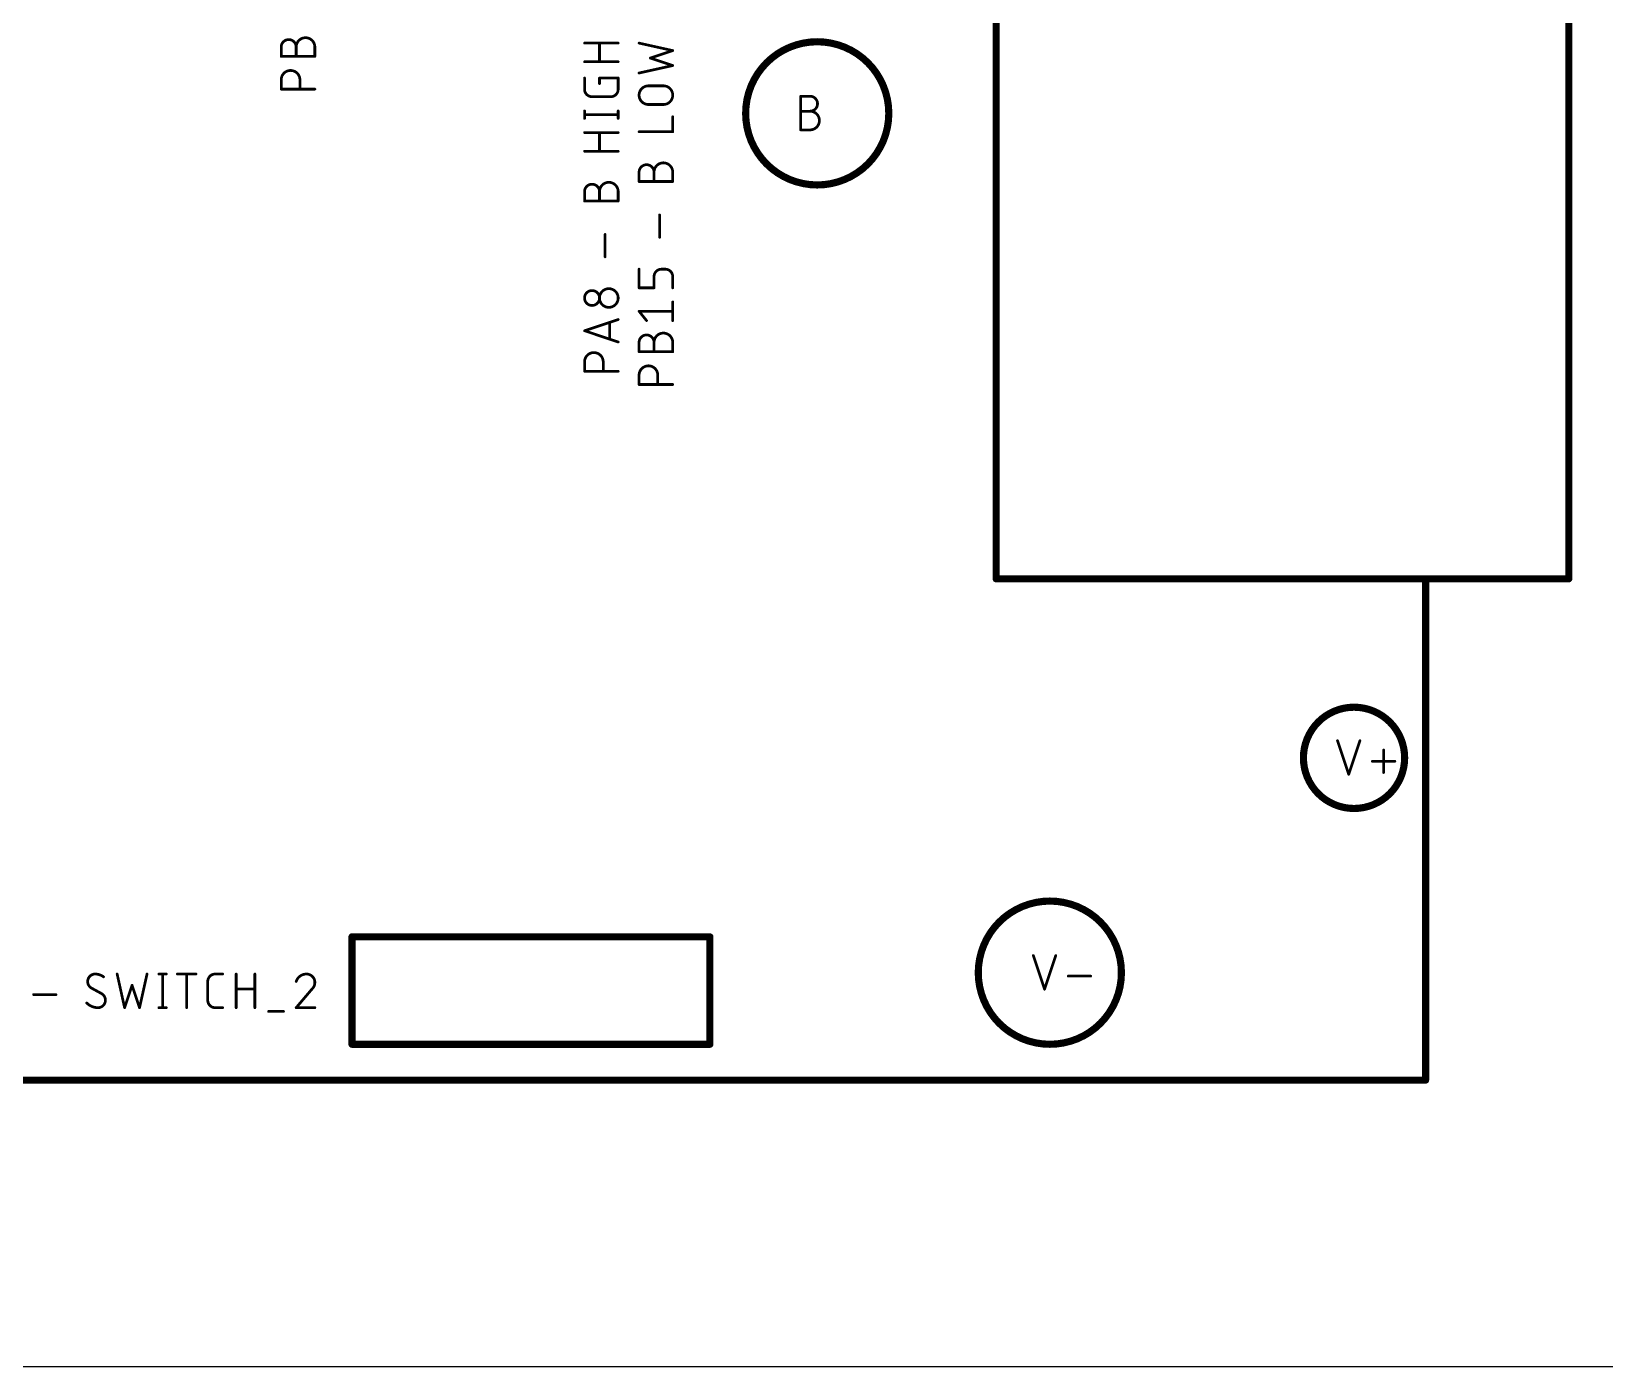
# Model space of a CAD drawing. Extents: x -18 to 127, y -8 to 112.
# Drawn here: x 10.04 to 54, y -8 to 29.29 of the extents above; entities that cross this region are included whole.
import ezdxf

# ---------------------------------------------------------------- set-up
doc = ezdxf.new("R2010")
doc.units = 0
doc.layers.add('20', color=31, linetype='CONTINUOUS')
doc.layers.add('21', color=253, linetype='CONTINUOUS')

msp = doc.modelspace()

# ---------------------------------------------------------------- linework, layer by layer
at = {"layer": '20'}
msp.add_line((-18, -8), (127, -8), dxfattribs=at)
at = {"layer": '21'}
for points, const_width in [([(37, 14), (37, 90)], 0.2), ([(53, 90), (53, 14)], 0.2), ([(17.0221, 28.5903), (17.0221, 28.8513)], 0.0762), ([(17.9619, 28.5903), (17.0221, 28.5903)], 0.0762), ([(17.4398, 28.5903), (17.4398, 28.8513)], 0.0762), ([(17.9619, 28.8513), (17.9619, 28.5903)], 0.0762), ([(25.4981, 28.9619), (26.4379, 28.9619)], 0.0762), ([(25.9158, 28.4398), (25.9158, 28.9619)], 0.0762), ([(27.9619, 28.7531), (27.0221, 28.9619)], 0.0762), ([(27.3354, 28.5442), (27.9619, 28.7531)], 0.0762), ([(27.9619, 28.3354), (27.3354, 28.5442)], 0.0762), ([(26.4379, 28.4398), (25.4981, 28.4398)], 0.0762), ([(27.0221, 28.1265), (27.9619, 28.3354)], 0.0762), ([(17.0221, 27.6759), (17.0221, 27.9369)], 0.0762), ([(17.9619, 27.6759), (17.0221, 27.6759)], 0.0762), ([(17.5442, 27.9369), (17.5442, 27.6759)], 0.0762), ([(25.4981, 27.6733), (25.4981, 27.9865)], 0.0762), ([(25.9158, 27.8299), (25.9158, 27.9865)], 0.0762), ([(25.9158, 27.9865), (26.4379, 27.9865)], 0.0762), ([(26.4379, 27.9865), (26.4379, 27.6733)], 0.0762), ([(27.2832, 27.769), (27.7008, 27.769)], 0.0762), ([(26.2291, 27.4644), (25.7069, 27.4644)], 0.0762), ([(27.7008, 27.2468), (27.2832, 27.2468)], 0.0762), ([(31.5381, 26.5381), (31.5381, 27.4779)], 0.0762), ([(31.5381, 27.4779), (31.7992, 27.4779)], 0.0762), ([(25.4981, 26.8591), (25.4981, 27.0679)], 0.0762), ([(25.4981, 26.9635), (26.4379, 26.9635)], 0.0762), ([(26.4379, 26.8591), (26.4379, 27.0679)], 0.0762), ([(27.9619, 26.4866), (27.9619, 26.9043)], 0.0762), ([(31.5381, 27.0602), (31.7992, 27.0602)], 0.0762), ([(25.4981, 26.4625), (26.4379, 26.4625)], 0.0762), ([(25.9158, 25.9404), (25.9158, 26.4625)], 0.0762), ([(27.0221, 26.4866), (27.9619, 26.4866)], 0.0762), ([(31.7992, 26.5381), (31.5381, 26.5381)], 0.0762), ([(26.4379, 25.9404), (25.4981, 25.9404)], 0.0762), ([(27.0221, 25.0959), (27.0221, 25.357)], 0.0762), ([(27.9619, 25.0959), (27.0221, 25.0959)], 0.0762), ([(27.4398, 25.0959), (27.4398, 25.357)], 0.0762), ([(27.9619, 25.357), (27.9619, 25.0959)], 0.0762), ([(25.4981, 24.5515), (25.4981, 24.8125)], 0.0762), ([(25.9158, 24.5515), (25.9158, 24.8125)], 0.0762), ([(26.4379, 24.8125), (26.4379, 24.5515)], 0.0762), ([(26.4379, 24.5515), (25.4981, 24.5515)], 0.0762), ([(27.5964, 23.5371), (27.5964, 24.1636)], 0.0762), ([(26.0724, 22.9926), (26.0724, 23.6192)], 0.0762), ([(27.0221, 22.1262), (27.0221, 22.6483)], 0.0762), ([(27.4398, 22.4395), (27.4398, 22.1262)], 0.0762), ([(27.7531, 22.6483), (27.6486, 22.6483)], 0.0762), ([(27.9619, 22.1262), (27.9619, 22.4395)], 0.0762), ([(27.4398, 22.1262), (27.0221, 22.1262)], 0.0762), ([(27.9619, 21.2118), (27.9619, 21.7339)], 0.0762), ([(25.4981, 20.9285), (26.4379, 21.2417)], 0.0762), ([(26.203, 21.1634), (26.203, 20.6935)], 0.0762), ([(27.2309, 21.2118), (27.0221, 21.4729)], 0.0762), ([(27.0221, 21.4729), (27.9619, 21.4729)], 0.0762), ([(26.4379, 20.6152), (25.4981, 20.9285)], 0.0762), ([(27.0221, 20.341), (27.0221, 20.6021)], 0.0762), ([(27.9619, 20.341), (27.0221, 20.341)], 0.0762), ([(27.4398, 20.341), (27.4398, 20.6021)], 0.0762), ([(27.9619, 20.6021), (27.9619, 20.341)], 0.0762), ([(25.4981, 19.7966), (25.4981, 20.0577)], 0.0762), ([(26.4379, 19.7966), (25.4981, 19.7966)], 0.0762), ([(26.0202, 20.0577), (26.0202, 19.7966)], 0.0762), ([(27.0221, 19.4266), (27.0221, 19.6877)], 0.0762), ([(27.9619, 19.4266), (27.0221, 19.4266)], 0.0762), ([(27.5442, 19.6877), (27.5442, 19.4266)], 0.0762), ([(49, 14), (37, 14)], 0.2), ([(53, 14), (49, 14)], 0.2), ([(49, 0), (49, 14)], 0.2), ([(46.5381, 9.4779), (46.8514, 8.5381)], 0.0762), ([(46.8514, 8.5381), (47.1646, 9.4779)], 0.0762), ([(47.8267, 8.5903), (47.8267, 9.2168)], 0.0762), ([(47.5135, 8.9036), (48.14, 8.9036)], 0.0762), ([(19, 4), (29, 4)], 0.2), ([(19, 1), (19, 4)], 0.2), ([(29, 4), (29, 1)], 0.2), ([(38.0381, 3.4779), (38.3514, 2.5381)], 0.0762), ([(38.3514, 2.5381), (38.6646, 3.4779)], 0.0762), ([(12.4369, 2.9619), (12.6457, 2.0221)], 0.0762), ([(12.6457, 2.0221), (12.8545, 2.6486)], 0.0762), ([(12.8545, 2.6486), (13.0634, 2.0221)], 0.0762), ([(13.0634, 2.0221), (13.2722, 2.9619)], 0.0762), ([(13.6036, 2.9619), (13.8124, 2.9619)], 0.0762), ([(13.708, 2.9619), (13.708, 2.0221)], 0.0762), ([(14.1175, 2.9619), (14.6396, 2.9619)], 0.0762), ([(14.3785, 2.0221), (14.3785, 2.9619)], 0.0762), ([(14.9684, 2.2309), (14.9684, 2.7531)], 0.0762), ([(15.1772, 2.9619), (15.386, 2.9619)], 0.0762), ([(15.7634, 2.0221), (15.7634, 2.9619)], 0.0762), ([(16.2855, 2.9619), (16.2855, 2.0221)], 0.0762), ([(39.0135, 2.9036), (39.64, 2.9036)], 0.0762), ([(10.1029, 2.3876), (10.7294, 2.3876)], 0.0762), ([(12.0053, 2.4137), (11.7182, 2.5703)], 0.0762), ([(15.7634, 2.5442), (16.2855, 2.5442)], 0.0762), ([(17.8836, 2.5442), (17.4398, 2.0221)], 0.0762), ([(13.6036, 2.0221), (13.8124, 2.0221)], 0.0762), ([(15.386, 2.0221), (15.1772, 2.0221)], 0.0762), ([(16.669, 1.9177), (17.0867, 1.9177)], 0.0762), ([(17.4398, 2.0221), (17.9619, 2.0221)], 0.0762), ([(29, 1), (19, 1)], 0.2), ([(49, 0), (0, 0)], 0.2)]:
    msp.add_lwpolyline(points, dxfattribs=dict(at, const_width=const_width))
for points, const_width in [([(17.4398, 28.8513, 1), (17.0221, 28.8513)], 0.0762), ([(17.9619, 28.8513, 1), (17.4398, 28.8513)], 0.0762), ([(32, 25, 1), (32, 29, 1), (32, 25)], 0.2), ([(17.0412, 28.8513, 1), (17.0031, 28.8513)], 0.0381), ([(17.0031, 28.8513, 1), (17.0412, 28.8513)], 0.0381), ([(17.0221, 28.6093, 1), (17.0221, 28.5712)], 0.0381), ([(17.0031, 28.5903, 1), (17.0412, 28.5903)], 0.0381), ([(17.4588, 28.8513, 1), (17.4207, 28.8513)], 0.0381), ([(17.4207, 28.8513, 1), (17.4588, 28.8513)], 0.0381), ([(17.4207, 28.8513, 1), (17.4588, 28.8513)], 0.0381), ([(17.4207, 28.5903, 1), (17.4588, 28.5903)], 0.0381), ([(17.9809, 28.8513, 1), (17.9428, 28.8513)], 0.0381), ([(17.9428, 28.8513, 1), (17.9809, 28.8513)], 0.0381), ([(17.9428, 28.5903, 1), (17.9809, 28.5903)], 0.0381), ([(17.9619, 28.5712, 1), (17.9619, 28.6093)], 0.0381), ([(25.4981, 28.9809, 1), (25.4981, 28.9428)], 0.0381), ([(25.9348, 28.9619, 1), (25.8967, 28.9619)], 0.0381), ([(26.4379, 28.9428, 1), (26.4379, 28.9809)], 0.0381), ([(27.0262, 28.9805, 1), (27.018, 28.9433)], 0.0381), ([(27.3414, 28.5623, 1), (27.3293, 28.5261)], 0.0381), ([(27.3293, 28.5623, 1), (27.3414, 28.5261)], 0.0381), ([(27.9679, 28.735, 1), (27.9559, 28.7711)], 0.0381), ([(27.9578, 28.7345, 1), (27.966, 28.7717)], 0.0381), ([(17.5442, 27.9369, 1), (17.0221, 27.9369)], 0.0762), ([(25.4981, 28.4588, 1), (25.4981, 28.4207)], 0.0381), ([(25.8967, 28.4398, 1), (25.9348, 28.4398)], 0.0381), ([(26.4379, 28.4207, 1), (26.4379, 28.4588)], 0.0381), ([(27.018, 28.1451, 1), (27.0262, 28.1079)], 0.0381), ([(27.9559, 28.3173, 1), (27.9679, 28.3534)], 0.0381), ([(27.966, 28.3168, 1), (27.9578, 28.354)], 0.0381), ([(17.0412, 27.9369, 1), (17.0031, 27.9369)], 0.0381), ([(17.0031, 27.9369, 1), (17.0412, 27.9369)], 0.0381), ([(17.0221, 27.6949, 1), (17.0221, 27.6568)], 0.0381), ([(17.0031, 27.6759, 1), (17.0412, 27.6759)], 0.0381), ([(17.5633, 27.9369, 1), (17.5252, 27.9369)], 0.0381), ([(17.5252, 27.9369, 1), (17.5633, 27.9369)], 0.0381), ([(17.5252, 27.6759, 1), (17.5633, 27.6759)], 0.0381), ([(17.9619, 27.6568, 1), (17.9619, 27.6949)], 0.0381), ([(25.5171, 27.6733, 1), (25.479, 27.6733)], 0.0381), ([(25.5172, 27.9865, 1), (25.4791, 27.9865)], 0.0381), ([(25.4981, 27.6733, 0.4142), (25.7069, 27.4644)], 0.0762), ([(25.9348, 27.9865, 1), (25.8967, 27.9865)], 0.0381), ([(25.8967, 27.8299, 1), (25.9348, 27.8299)], 0.0381), ([(25.9158, 28.0056, 1), (25.9158, 27.9675)], 0.0381), ([(26.2291, 27.4644, 0.4142), (26.4379, 27.6733)], 0.0762), ([(26.457, 27.9865, 1), (26.4189, 27.9865)], 0.0381), ([(26.457, 27.6733, 1), (26.4189, 27.6733)], 0.0381), ([(26.4379, 27.9675, 1), (26.4379, 28.0056)], 0.0381), ([(27.2832, 27.7689, 1), (27.2832, 27.2468)], 0.0762), ([(27.2832, 27.788, 1), (27.2832, 27.7499)], 0.0381), ([(27.2832, 27.7499, 1), (27.2832, 27.788)], 0.0381), ([(27.7008, 27.2468, 1), (27.7008, 27.769)], 0.0762), ([(27.7008, 27.788, 1), (27.7008, 27.7499)], 0.0381), ([(27.7008, 27.7499, 1), (27.7008, 27.788)], 0.0381), ([(25.4791, 27.6733, 1), (25.5172, 27.6733)], 0.0381), ([(25.7069, 27.4835, 1), (25.7069, 27.4454)], 0.0381), ([(25.7069, 27.4454, 1), (25.7069, 27.4835)], 0.0381), ([(26.2291, 27.4835, 1), (26.2291, 27.4454)], 0.0381), ([(26.2291, 27.4454, 1), (26.2291, 27.4835)], 0.0381), ([(26.4189, 27.6733, 1), (26.457, 27.6733)], 0.0381), ([(27.2832, 27.2659, 1), (27.2832, 27.2278)], 0.0381), ([(27.2832, 27.2278, 1), (27.2832, 27.2659)], 0.0381), ([(27.7008, 27.2659, 1), (27.7008, 27.2278)], 0.0381), ([(27.7008, 27.2278, 1), (27.7008, 27.2659)], 0.0381), ([(31.5381, 27.497, 1), (31.5381, 27.4589)], 0.0381), ([(31.5572, 27.4779, 1), (31.5191, 27.4779)], 0.0381), ([(31.7992, 27.0602, 1), (31.7992, 27.4779)], 0.0762), ([(31.7992, 27.497, 1), (31.7992, 27.4589)], 0.0381), ([(31.7992, 27.4589, 1), (31.7992, 27.497)], 0.0381), ([(25.5172, 27.0679, 1), (25.4791, 27.0679)], 0.0381), ([(25.4981, 26.9825, 1), (25.4981, 26.9444)], 0.0381), ([(25.4791, 26.8591, 1), (25.5172, 26.8591)], 0.0381), ([(26.457, 27.0679, 1), (26.4189, 27.0679)], 0.0381), ([(26.4189, 26.8591, 1), (26.457, 26.8591)], 0.0381), ([(26.4379, 26.9444, 1), (26.4379, 26.9825)], 0.0381), ([(27.9809, 26.9043, 1), (27.9428, 26.9043)], 0.0381), ([(31.5381, 27.0793, 1), (31.5381, 27.0412)], 0.0381), ([(31.7992, 26.5381, 1), (31.7992, 27.0602)], 0.0762), ([(31.7992, 27.0793, 1), (31.7992, 27.0412)], 0.0381), ([(31.7992, 27.0793, 1), (31.7992, 27.0412)], 0.0381), ([(31.7992, 27.0412, 1), (31.7992, 27.0793)], 0.0381), ([(25.4981, 26.4816, 1), (25.4981, 26.4435)], 0.0381), ([(25.9348, 26.4625, 1), (25.8967, 26.4625)], 0.0381), ([(26.4379, 26.4435, 1), (26.4379, 26.4816)], 0.0381), ([(27.0221, 26.5056, 1), (27.0221, 26.4675)], 0.0381), ([(27.9428, 26.4866, 1), (27.9809, 26.4866)], 0.0381), ([(27.9619, 26.4675, 1), (27.9619, 26.5056)], 0.0381), ([(31.5381, 26.5572, 1), (31.5381, 26.5191)], 0.0381), ([(31.5191, 26.5381, 1), (31.5572, 26.5381)], 0.0381), ([(31.7992, 26.5571, 1), (31.7992, 26.519)], 0.0381), ([(31.7992, 26.5191, 1), (31.7992, 26.5572)], 0.0381), ([(25.4981, 25.9595, 1), (25.4981, 25.9214)], 0.0381), ([(25.8967, 25.9404, 1), (25.9348, 25.9404)], 0.0381), ([(26.4379, 25.9214, 1), (26.4379, 25.9595)], 0.0381), ([(27.4398, 25.357, 1), (27.0221, 25.357)], 0.0762), ([(27.9619, 25.357, 1), (27.4398, 25.357)], 0.0762), ([(25.9158, 24.8125, 1), (25.4981, 24.8125)], 0.0762), ([(26.4379, 24.8125, 1), (25.9158, 24.8125)], 0.0762), ([(27.0412, 25.357, 1), (27.0031, 25.357)], 0.0381), ([(27.0031, 25.357, 1), (27.0412, 25.357)], 0.0381), ([(27.0221, 25.1149, 1), (27.0221, 25.0768)], 0.0381), ([(27.0031, 25.0959, 1), (27.0412, 25.0959)], 0.0381), ([(27.4588, 25.357, 1), (27.4207, 25.357)], 0.0381), ([(27.4207, 25.357, 1), (27.4588, 25.357)], 0.0381), ([(27.4207, 25.357, 1), (27.4588, 25.357)], 0.0381), ([(27.4207, 25.0959, 1), (27.4588, 25.0959)], 0.0381), ([(27.9809, 25.357, 1), (27.9428, 25.357)], 0.0381), ([(27.9428, 25.357, 1), (27.9809, 25.357)], 0.0381), ([(27.9428, 25.0959, 1), (27.9809, 25.0959)], 0.0381), ([(27.9619, 25.0768, 1), (27.9619, 25.1149)], 0.0381), ([(25.5172, 24.8125, 1), (25.4791, 24.8125)], 0.0381), ([(25.4791, 24.8125, 1), (25.5172, 24.8125)], 0.0381), ([(25.9348, 24.8125, 1), (25.8967, 24.8125)], 0.0381), ([(25.8967, 24.8125, 1), (25.9348, 24.8125)], 0.0381), ([(25.8967, 24.8125, 1), (25.9348, 24.8125)], 0.0381), ([(26.4188, 24.8125, 1), (26.4569, 24.8125)], 0.0381), ([(26.457, 24.8125, 1), (26.4189, 24.8125)], 0.0381), ([(25.4981, 24.5705, 1), (25.4981, 24.5324)], 0.0381), ([(25.4791, 24.5515, 1), (25.5172, 24.5515)], 0.0381), ([(25.8967, 24.5515, 1), (25.9348, 24.5515)], 0.0381), ([(26.4189, 24.5515, 1), (26.457, 24.5515)], 0.0381), ([(26.4379, 24.5324, 1), (26.4379, 24.5705)], 0.0381), ([(27.6155, 24.1636, 1), (27.5774, 24.1636)], 0.0381), ([(26.0915, 23.6192, 1), (26.0534, 23.6192)], 0.0381), ([(27.5774, 23.5371, 1), (27.6155, 23.5371)], 0.0381), ([(26.0534, 22.9926, 1), (26.0915, 22.9926)], 0.0381), ([(27.0412, 22.6483, 1), (27.0031, 22.6483)], 0.0381), ([(27.6486, 22.6483, 0.4142), (27.4398, 22.4395)], 0.0762), ([(27.4588, 22.4395, 1), (27.4207, 22.4395)], 0.0381), ([(27.4207, 22.4395, 1), (27.4588, 22.4395)], 0.0381), ([(27.6486, 22.6674, 1), (27.6486, 22.6293)], 0.0381), ([(27.6486, 22.6293, 1), (27.6486, 22.6674)], 0.0381), ([(27.7531, 22.6674, 1), (27.7531, 22.6293)], 0.0381), ([(27.9619, 22.4395, 0.4142), (27.7531, 22.6483)], 0.0762), ([(27.7531, 22.6293, 1), (27.7531, 22.6674)], 0.0381), ([(27.9809, 22.4395, 1), (27.9428, 22.4395)], 0.0381), ([(27.9428, 22.4395, 1), (27.9809, 22.4395)], 0.0381), ([(25.7069, 22.0517, 1), (25.7069, 21.634)], 0.0762), ([(25.7069, 21.634, 1), (25.7069, 22.0517)], 0.0762), ([(25.7069, 22.0708, 1), (25.7069, 22.0327)], 0.0381), ([(25.7069, 22.0327, 1), (25.7069, 22.0708)], 0.0381), ([(26.1768, 22.1039, 1), (26.1768, 21.5818)], 0.0762), ([(26.1768, 22.123, 1), (26.1768, 22.0849)], 0.0381), ([(26.1768, 21.5818, 1), (26.1768, 22.1039)], 0.0762), ([(26.1768, 22.0849, 1), (26.1768, 22.123)], 0.0381), ([(27.0221, 22.1453, 1), (27.0221, 22.1072)], 0.0381), ([(27.0031, 22.1262, 1), (27.0412, 22.1262)], 0.0381), ([(27.4207, 22.1262, 1), (27.4588, 22.1262)], 0.0381), ([(27.4398, 22.1072, 1), (27.4398, 22.1453)], 0.0381), ([(27.9428, 22.1262, 1), (27.9809, 22.1262)], 0.0381), ([(25.7069, 21.6531, 1), (25.7069, 21.615)], 0.0381), ([(25.7069, 21.615, 1), (25.7069, 21.6531)], 0.0381), ([(26.1768, 21.6009, 1), (26.1768, 21.5628)], 0.0381), ([(26.1768, 21.5628, 1), (26.1768, 21.6009)], 0.0381), ([(27.9809, 21.7339, 1), (27.9428, 21.7339)], 0.0381), ([(26.222, 21.1634, 1), (26.1839, 21.1634)], 0.0381), ([(26.4439, 21.2237, 1), (26.4319, 21.2598)], 0.0381), ([(27.037, 21.4848, 1), (27.0072, 21.461)], 0.0381), ([(27.0221, 21.4919, 1), (27.0221, 21.4538)], 0.0381), ([(27.2161, 21.1999, 1), (27.2458, 21.2237)], 0.0381), ([(27.9428, 21.2118, 1), (27.9809, 21.2118)], 0.0381), ([(27.9619, 21.4538, 1), (27.9619, 21.4919)], 0.0381), ([(25.5041, 20.9465, 1), (25.4921, 20.9104)], 0.0381), ([(25.4921, 20.9465, 1), (25.5041, 20.9104)], 0.0381), ([(26.1839, 20.6935, 1), (26.222, 20.6935)], 0.0381), ([(27.4398, 20.6021, 1), (27.0221, 20.6021)], 0.0762), ([(27.9619, 20.6021, 1), (27.4398, 20.6021)], 0.0762), ([(26.0202, 20.0577, 1), (25.4981, 20.0577)], 0.0762), ([(26.4319, 20.5971, 1), (26.4439, 20.6333)], 0.0381), ([(27.0412, 20.6021, 1), (27.0031, 20.6021)], 0.0381), ([(27.0031, 20.6021, 1), (27.0412, 20.6021)], 0.0381), ([(27.0221, 20.3601, 1), (27.0221, 20.322)], 0.0381), ([(27.0031, 20.341, 1), (27.0412, 20.341)], 0.0381), ([(27.4588, 20.6021, 1), (27.4207, 20.6021)], 0.0381), ([(27.4207, 20.6021, 1), (27.4588, 20.6021)], 0.0381), ([(27.4207, 20.6021, 1), (27.4588, 20.6021)], 0.0381), ([(27.4207, 20.341, 1), (27.4588, 20.341)], 0.0381), ([(27.9809, 20.6021, 1), (27.9428, 20.6021)], 0.0381), ([(27.9428, 20.6021, 1), (27.9809, 20.6021)], 0.0381), ([(27.9428, 20.341, 1), (27.9809, 20.341)], 0.0381), ([(27.9619, 20.322, 1), (27.9619, 20.3601)], 0.0381), ([(25.5172, 20.0577, 1), (25.4791, 20.0577)], 0.0381), ([(25.4791, 20.0577, 1), (25.5172, 20.0577)], 0.0381), ([(25.4981, 19.8157, 1), (25.4981, 19.7776)], 0.0381), ([(25.4791, 19.7966, 1), (25.5172, 19.7966)], 0.0381), ([(26.0393, 20.0577, 1), (26.0012, 20.0577)], 0.0381), ([(26.0012, 20.0577, 1), (26.0393, 20.0577)], 0.0381), ([(26.0012, 19.7966, 1), (26.0393, 19.7966)], 0.0381), ([(26.4379, 19.7776, 1), (26.4379, 19.8157)], 0.0381), ([(27.5442, 19.6877, 1), (27.0221, 19.6877)], 0.0762), ([(27.0412, 19.6877, 1), (27.0031, 19.6877)], 0.0381), ([(27.0031, 19.6877, 1), (27.0412, 19.6877)], 0.0381), ([(27.0221, 19.4457, 1), (27.0221, 19.4076)], 0.0381), ([(27.0031, 19.4266, 1), (27.0412, 19.4266)], 0.0381), ([(27.5633, 19.6877, 1), (27.5252, 19.6877)], 0.0381), ([(27.5252, 19.6877, 1), (27.5633, 19.6877)], 0.0381), ([(27.5252, 19.4266, 1), (27.5633, 19.4266)], 0.0381), ([(27.9619, 19.4076, 1), (27.9619, 19.4457)], 0.0381), ([(37, 14.05, 1), (37, 13.95)], 0.1), ([(49, 14.05, 1), (49, 13.95)], 0.1), ([(49.05, 14, 1), (48.95, 14)], 0.1), ([(49, 13.95, 1), (49, 14.05)], 0.1), ([(53, 13.95, 1), (53, 14.05)], 0.1), ([(36.95, 14, 1), (37.05, 14)], 0.1), ([(52.95, 14, 1), (53.05, 14)], 0.1), ([(47, 7.5858, 1), (47, 10.4142, 1), (47, 7.5858)], 0.2), ([(46.5562, 9.4839, 1), (46.52, 9.4719)], 0.0381), ([(47.1827, 9.4719, 1), (47.1466, 9.4839)], 0.0381), ([(47.8458, 9.2168, 1), (47.8077, 9.2168)], 0.0381), ([(47.5135, 8.9226, 1), (47.5135, 8.8845)], 0.0381), ([(48.14, 8.8845, 1), (48.14, 8.9226)], 0.0381), ([(46.8333, 8.5441, 1), (46.8694, 8.5321)], 0.0381), ([(46.8333, 8.5321, 1), (46.8694, 8.5441)], 0.0381), ([(47.8077, 8.5903, 1), (47.8458, 8.5903)], 0.0381), ([(38.5, 1, 1), (38.5, 5, 1), (38.5, 1)], 0.2), ([(19, 4.05, 1), (19, 3.95)], 0.1), ([(19.05, 4, 1), (18.95, 4)], 0.1), ([(29.05, 4, 1), (28.95, 4)], 0.1), ([(29, 3.95, 1), (29, 4.05)], 0.1), ([(38.0562, 3.4839, 1), (38.02, 3.4719)], 0.0381), ([(38.6827, 3.4719, 1), (38.6466, 3.4839)], 0.0381), ([(11.6328, 2.7531, 1), (11.5947, 2.7531)], 0.0381), ([(11.5947, 2.7531, 1), (11.6328, 2.7531)], 0.0381), ([(11.8226, 2.9619, 0.4142), (11.6138, 2.7531)], 0.0762), ([(11.6138, 2.7531, 0.2656), (11.7182, 2.5703)], 0.0762), ([(12.0576, 2.8836, 0.1623), (11.8226, 2.9619)], 0.0762), ([(11.8226, 2.9809, 1), (11.8226, 2.9429)], 0.0381), ([(11.8226, 2.9428, 1), (11.8226, 2.9809)], 0.0381), ([(12.0461, 2.8683, 1), (12.069, 2.8988)], 0.0381), ([(12.4555, 2.966, 1), (12.4183, 2.9578)], 0.0381), ([(12.8726, 2.6547, 1), (12.8365, 2.6426)], 0.0381), ([(12.8726, 2.6426, 1), (12.8365, 2.6547)], 0.0381), ([(13.2908, 2.9578, 1), (13.2536, 2.966)], 0.0381), ([(13.6036, 2.9809, 1), (13.6036, 2.9428)], 0.0381), ([(13.727, 2.9619, 1), (13.6889, 2.9619)], 0.0381), ([(13.8124, 2.9428, 1), (13.8124, 2.9809)], 0.0381), ([(14.1175, 2.9809, 1), (14.1175, 2.9428)], 0.0381), ([(14.3976, 2.9619, 1), (14.3595, 2.9619)], 0.0381), ([(14.6396, 2.9428, 1), (14.6396, 2.9809)], 0.0381), ([(14.9874, 2.7531, 1), (14.9493, 2.7531)], 0.0381), ([(14.9493, 2.7531, 1), (14.9874, 2.7531)], 0.0381), ([(15.1772, 2.9619, 0.4142), (14.9684, 2.7531)], 0.0762), ([(15.1772, 2.9809, 1), (15.1772, 2.9428)], 0.0381), ([(15.1772, 2.9429, 1), (15.1772, 2.9809)], 0.0381), ([(15.386, 2.9428, 1), (15.386, 2.9809)], 0.0381), ([(15.7825, 2.9619, 1), (15.7444, 2.9619)], 0.0381), ([(16.3046, 2.9619, 1), (16.2665, 2.9619)], 0.0381), ([(17.727, 2.9619, 0.3252), (17.4398, 2.7531)], 0.0762), ([(17.4217, 2.7589, 1), (17.4579, 2.7472)], 0.0381), ([(17.9619, 2.7269, 0.4142), (17.727, 2.9619)], 0.0762), ([(17.727, 2.9809, 1), (17.727, 2.9428)], 0.0381), ([(17.727, 2.9429, 1), (17.7269, 2.9809)], 0.0381), ([(17.8836, 2.5442, 0.2052), (17.9619, 2.7269)], 0.0762), ([(17.9428, 2.7269, 1), (17.9809, 2.7269)], 0.0381), ([(17.9809, 2.7269, 1), (17.9429, 2.727)], 0.0381), ([(39.0135, 2.9226, 1), (39.0135, 2.8845)], 0.0381), ([(39.64, 2.8845, 1), (39.64, 2.9226)], 0.0381), ([(10.1029, 2.4066, 1), (10.1029, 2.3685)], 0.0381), ([(10.7294, 2.3685, 1), (10.7294, 2.4066)], 0.0381), ([(11.7273, 2.587, 1), (11.7091, 2.5536)], 0.0381), ([(11.7085, 2.5539, 1), (11.7279, 2.5867)], 0.0381), ([(11.9009, 2.0221, 0.4142), (12.1098, 2.2309)], 0.0762), ([(12.1098, 2.2309, 0.2656), (12.0053, 2.4137)], 0.0762), ([(12.015, 2.4301, 1), (11.9957, 2.3973)], 0.0381), ([(11.9962, 2.397, 1), (12.0145, 2.4304)], 0.0381), ([(12.1288, 2.2309, 1), (12.0907, 2.2309)], 0.0381), ([(12.0907, 2.2309, 1), (12.1288, 2.2309)], 0.0381), ([(14.9874, 2.2309, 1), (14.9493, 2.2309)], 0.0381), ([(14.9493, 2.2309, 1), (14.9874, 2.2309)], 0.0381), ([(14.9684, 2.2309, 0.4142), (15.1772, 2.0221)], 0.0762), ([(15.7634, 2.5633, 1), (15.7634, 2.5252)], 0.0381), ([(16.2855, 2.5252, 1), (16.2855, 2.5633)], 0.0381), ([(17.8704, 2.558, 1), (17.8967, 2.5304)], 0.0381), ([(17.8981, 2.5319, 1), (17.8691, 2.5565)], 0.0381), ([(38.3333, 2.5441, 1), (38.3694, 2.5321)], 0.0381), ([(38.3333, 2.5321, 1), (38.3694, 2.5441)], 0.0381), ([(11.6012, 2.166, 1), (11.5741, 2.1392)], 0.0381), ([(11.5877, 2.1526, 0.2), (11.9009, 2.0221)], 0.0762), ([(11.9009, 2.0412, 1), (11.9009, 2.003)], 0.0381), ([(11.9009, 2.0031, 1), (11.9009, 2.0411)], 0.0381), ([(12.6276, 2.0281, 1), (12.6638, 2.0161)], 0.0381), ([(12.6271, 2.018, 1), (12.6643, 2.0262)], 0.0381), ([(13.0448, 2.0262, 1), (13.082, 2.018)], 0.0381), ([(13.0453, 2.0161, 1), (13.0815, 2.0281)], 0.0381), ([(13.6036, 2.0412, 1), (13.6036, 2.003)], 0.0381), ([(13.6889, 2.0221, 1), (13.727, 2.0221)], 0.0381), ([(13.8124, 2.003, 1), (13.8124, 2.0412)], 0.0381), ([(14.3595, 2.0221, 1), (14.3976, 2.0221)], 0.0381), ([(15.1772, 2.0412, 1), (15.1772, 2.003)], 0.0381), ([(15.1772, 2.003, 1), (15.1772, 2.0412)], 0.0381), ([(15.386, 2.003, 1), (15.386, 2.0412)], 0.0381), ([(15.7444, 2.0221, 1), (15.7825, 2.0221)], 0.0381), ([(16.2665, 2.0221, 1), (16.3046, 2.0221)], 0.0381), ([(16.669, 1.9367, 1), (16.669, 1.8986)], 0.0381), ([(17.0867, 1.8986, 1), (17.0867, 1.9367)], 0.0381), ([(17.4398, 2.0412, 1), (17.4398, 2.003)], 0.0381), ([(17.4253, 2.0344, 1), (17.4543, 2.0098)], 0.0381), ([(17.9619, 2.003, 1), (17.9619, 2.0412)], 0.0381), ([(19, 1.05, 1), (19, 0.95)], 0.1), ([(18.95, 1, 1), (19.05, 1)], 0.1), ([(28.95, 1, 1), (29.05, 1)], 0.1), ([(29, 0.95, 1), (29, 1.05)], 0.1), ([(48.95, 0, 1), (49.05, 0)], 0.1), ([(49, -0.05, 1), (49, 0.05)], 0.1)]:
    msp.add_lwpolyline(points, format="xyb", dxfattribs=dict(at, const_width=const_width))

doc.saveas('drawing.dxf')
